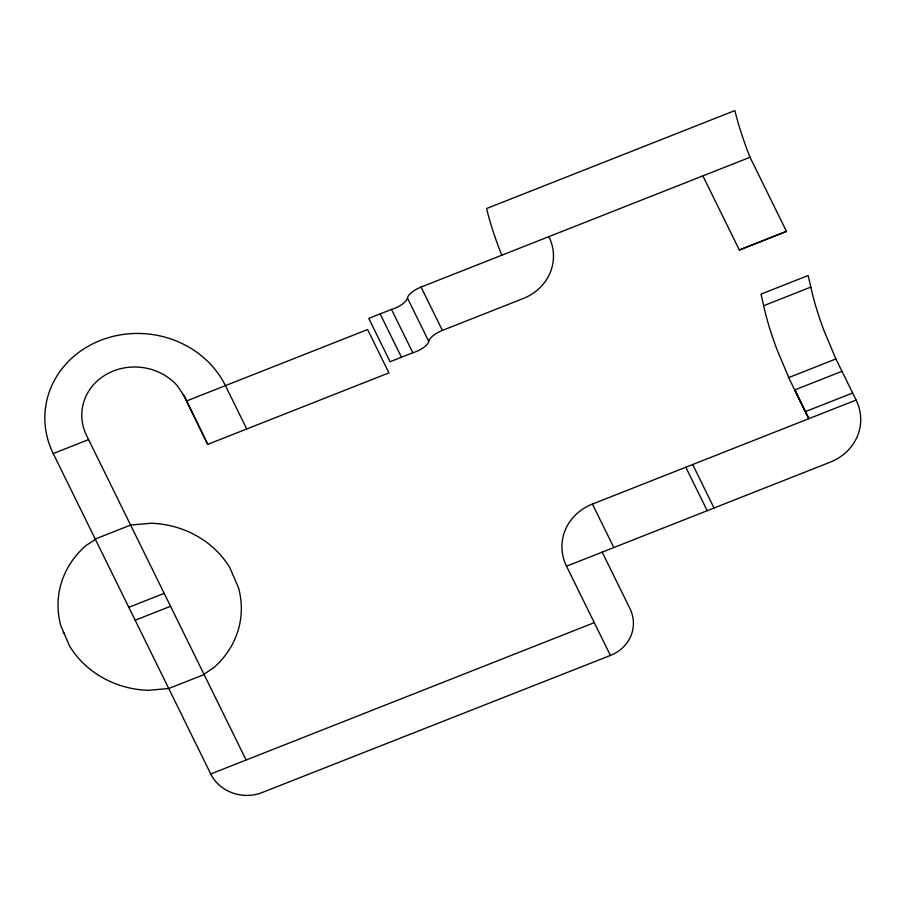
<?xml version="1.0" encoding="UTF-8"?>
<svg xmlns="http://www.w3.org/2000/svg" width="906" height="906" viewBox="0 0 906 906"><rect width="100%" height="100%" fill="white"/><g stroke="black" fill="none" stroke-linecap="round" stroke-linejoin="round"><path stroke-width="1.36" d="M95.413 539.364L85.81 545.706A91.755 83.499 5.9 0 0 60.793 625.661L69.615 646.103A91.755 83.499 5.9 0 0 148.324 690.327L168.743 688.515L204.11 674.562M203.941 674.211L213.533 667.869A91.755 83.499 5.9 0 0 238.561 587.915L229.739 567.484A91.755 83.499 5.9 0 0 151.03 523.249L130.611 525.061L95.243 539.025M246.738 428.991L225.424 385.639A94.575 86.059 5.9 0 0 100.396 340.43A94.575 86.059 5.9 0 0 53.228 453.566L210.747 773.973A38.856 35.357 5.9 0 0 262.117 792.546L610.406 655.446L566.522 566.205L830.213 462.173A51.948 47.271 5.9 0 0 856.113 400.033L835.921 358.946L788.639 377.621L808.832 418.685L794.845 389.897M702.886 175.877L739.341 250.011L786.442 231.336M548.889 236.636A51.789 47.123 5.9 0 1 523.056 298.584L442.377 330.418A14.315 5.153 -26.2 0 0 428.753 341.381A13.511 4.87 -26.2 0 1 412.83 352.762L390.09 361.743L368.776 318.391L391.517 309.41A13.511 4.87 -26.2 0 0 407.44 298.029A14.315 5.153 -26.2 0 1 409.546 294.393L410.554 293.385A14.315 5.153 -26.2 0 1 421.064 287.066L750.032 157.27L786.487 231.415L739.341 250.011M53.228 453.566L88.607 439.614M186.727 400.905L367.621 329.535L388.934 372.887L207.734 444.37L183.239 394.54M763.701 305.707L810.836 287.111L808.163 275.526L761.029 294.122L764.449 309.218A82.82 17.021 68.5 0 0 776.997 349.614L788.775 377.542M63.261 633.169L63.918 632.909M128.811 607.303L164.19 593.351M135.164 620.236L170.543 606.284M794.698 389.954L841.991 371.29M805.513 411.584L852.659 392.989M566.522 566.205A51.948 47.271 5.9 0 1 592.433 504.064L856.113 400.033M210.747 773.973L594.279 622.66M692.671 464.518L714.053 507.994M685.808 467.224L707.19 510.701M592.433 504.064L613.815 547.541M602.184 552.128L629.942 608.583A39.173 35.64 5.9 0 1 610.406 655.446M421.064 287.066L442.377 330.418M407.44 298.029L428.753 341.381M391.517 309.41L412.83 352.762M380.146 313.895L401.46 357.247M246.126 760.021L86.557 435.458A53.907 49.049 5.9 0 1 107.236 373.884A53.907 49.049 5.9 0 1 177.293 385.718L184.711 396.737L207.734 444.37M794.743 389.931L808.832 418.685M835.921 358.946L824.132 331.018A82.82 17.021 68.5 0 1 811.595 290.611L810.836 287.111M501.743 255.232L498.651 247.179A89.094 18.301 68.5 0 1 488.447 215.809L486.545 208.55L734.845 110.589A89.094 18.301 68.5 0 0 750.032 157.27"/></g></svg>
